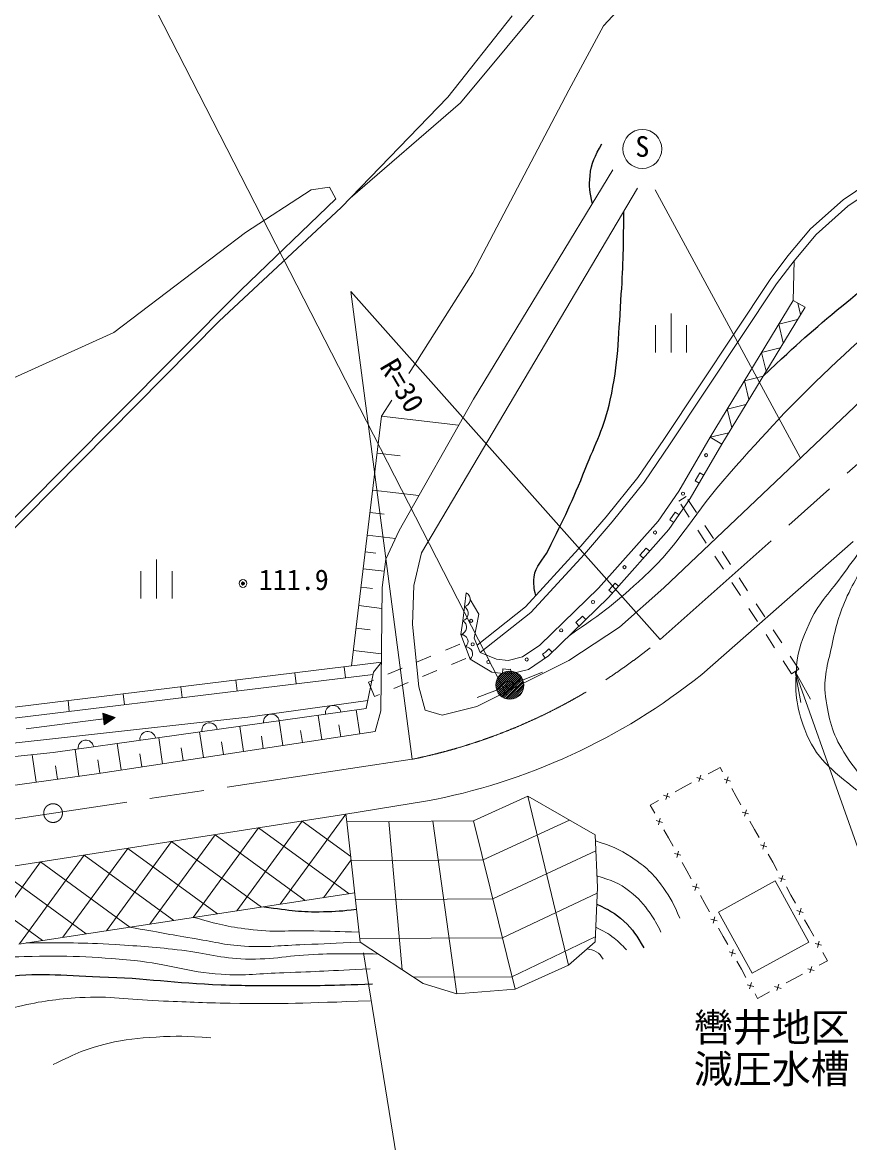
# Model space of a CAD drawing. Units: millimetres, scale not verified. Extents: x 40000 to 680000, y 20000 to 380000.
# Drawn here: x 178046 to 231068, y 263455 to 335276 of the extents above; entities that cross this region are included whole.
import ezdxf
from ezdxf.enums import TextEntityAlignment as Align

# ---------------------------------------------------------------- set-up
doc = ezdxf.new("R2010")
doc.units = ezdxf.units.MM
doc.header["$LTSCALE"] = 1000
doc.header["$PDMODE"] = 32
doc.header["$PDSIZE"] = 500
doc.linetypes.add('CHAIN', pattern=[18.5, 12, -1.5, 3.5, -1.5])
for name, color, linetype, lineweight in [('M-BGD', 7, 'Continuous', 13), ('M-BMK', 2, 'CHAIN', 13), ('M-STR-HTXT', 7, 'Continuous', 13), ('M-STR-STRC', 7, 'Continuous', 25)]:
    doc.layers.add(name, color=color, linetype=linetype, lineweight=lineweight)
doc.styles.add('ＭＳ ゴシック', font='')
doc.styles.get('ＭＳ ゴシック').set_extended_font_data('MS Gothic')

# ---------------------------------------------------------------- blocks, each defined once
blk = doc.blocks.new('ﾌﾟﾛｯﾄﾏｰｸ-C5')
at = {"color": 7, "linetype": 'Continuous', "lineweight": 13}
for p, q in [((-9.98, 0.67), (-0.67, 9.98)), ((-9.97, -0.74), (0.74, 9.97)), ((-9.8, -1.98), (1.98, 9.8)), ((-9.72, 2.34), (-2.34, 9.72)), ((-9.51, -3.1), (3.1, 9.51)), ((-9.11, -4.12), (4.12, 9.11)), ((-8.88, 4.6), (-4.6, 8.88)), ((-8.63, -5.05), (5.05, 8.63)), ((-8.07, -5.91), (5.91, 8.07)), ((-7.44, -6.69), (6.69, 7.44)), ((-6.73, -7.4), (7.4, 6.73)), ((-5.96, -8.03), (8.03, 5.96)), ((-5.11, -8.6), (8.6, 5.11)), ((-4.18, -9.09), (9.09, 4.18)), ((-3.16, -9.49), (9.49, 3.16)), ((-2.05, -9.79), (9.79, 2.05)), ((-0.82, -9.97), (9.97, 0.82)), ((0.58, -9.98), (9.98, -0.58)), ((2.23, -9.75), (9.75, -2.23)), ((4.42, -8.97), (8.97, -4.42))]:
    blk.add_line(p, q, dxfattribs=at)
blk.add_circle((0, 0), 10, dxfattribs=at)
at = {"color": 7}
blk.add_point((0, 0), dxfattribs=at)
blk = doc.blocks.new('open_arrow')
at = {"color": 0, "linetype": 'Continuous', "lineweight": -2}
blk.add_lwpolyline([(7.5, 1.25), (0, 0), (7.5, -1.25)], dxfattribs=at)

msp = doc.modelspace()

# ---------------------------------------------------------------- hatches: boundary and pattern name
at = {"layer": 'M-BGD'}
h = msp.add_hatch(dxfattribs=at)
h.set_pattern_fill('USER', color=256, style=0, pattern_type=2)
h.set_pattern_definition([(103.729, (222122, 308675), (-1457.14, -356), []), (13.729, (222122, 308675), (-356, 1457.14), [])])
h.paths.add_polyline_path([(222122, 308675), (222879, 308235), (228205, 317004), (227448, 317444)])
h = msp.add_hatch(dxfattribs=at)
h.set_pattern_fill('USER', color=256, style=0, pattern_type=2)
h.set_pattern_definition([(233.889, (198775, 284505), (1615.76, -1178.7), []), (323.889, (198775, 284505), (1178.7, 1615.76), [])])
h.paths.add_polyline_path([(198775, 284505), (163081, 278923), (163496, 274721), (170738, 274355), (177809, 276186), (199354, 279462), (198850, 284027)])

# ---------------------------------------------------------------- linework, layer by layer
for p, q in [((205322, 330474), (209446, 335703)), ((198472, 323404), (205322, 330474)), ((215899, 325816), (206962, 311130)), ((203638, 301260), (217483, 324638)), ((233326, 325092), (230965, 323503)), ((190666, 316113), (198472, 323404)), ((230965, 323503), (228922, 321688)), ((228922, 321688), (227508, 319992)), ((227508, 319992), (226380, 318510)), ((226380, 318510), (219571, 308251)), ((222128, 308685), (227454, 317455)), ((222885, 308245), (228212, 317015)), ((175716, 301015), (190666, 316113)), ((219621, 314121), (219621, 316621)), ((218621, 314121), (218621, 315871)), ((220621, 314121), (220621, 315871)), ((202810, 312759), (203213, 313388)), ((219153, 299013), (233914, 313038)), ((201070, 310038), (201722, 311058)), ((206962, 311130), (202201, 302707)), ((199146, 294014), (201070, 310038)), ((201069, 310035), (206008, 309443)), ((219571, 308251), (217892, 305800)), ((222885, 308245), (220857, 304753)), ((222885, 308245), (222128, 308685)), ((200785, 307665), (202266, 307487)), ((221465, 306398), (221164, 305879)), ((221725, 306247), (221465, 306398)), ((200500, 305295), (203463, 304939)), ((217892, 305800), (215849, 303258)), ((221164, 305879), (221423, 305728)), ((220857, 304753), (219490, 302763)), ((220130, 304570), (220591, 304870)), ((221251, 303860), (220704, 304697)), ((200327, 303850), (201230, 303742)), ((219889, 303874), (219550, 303379)), ((220137, 303704), (219889, 303874)), ((220790, 303559), (220243, 304396)), ((215849, 303258), (214070, 301182)), ((219550, 303379), (219797, 303210)), ((200154, 302405), (201960, 302188)), ((202201, 302707), (201345, 300869)), ((219490, 302763), (215609, 298397)), ((221884, 301885), (221337, 302722)), ((222345, 302186), (221798, 303023)), ((221588, 293476), (231298, 301998)), ((200024, 301328), (200698, 301247)), ((203138, 299172), (203638, 301260)), ((214070, 301182), (210629, 297447)), ((218032, 301574), (217633, 301125)), ((217633, 301125), (217857, 300926)), ((218256, 301374), (218032, 301574)), ((222978, 300210), (222431, 301048)), ((223439, 300511), (222892, 301348)), ((186642, 298337), (186642, 300837)), ((199895, 300251), (201242, 300089)), ((201345, 300869), (201103, 299045)), ((185642, 298337), (185642, 300087)), ((187642, 298337), (187642, 300087)), ((224533, 298837), (223986, 299674)), ((199753, 299067), (200493, 298978)), ((201103, 299045), (201029, 291134)), ((203048, 296675), (203138, 299172)), ((216038, 299332), (215639, 298883)), ((215639, 298883), (215864, 298684)), ((216262, 299132), (216038, 299332)), ((216325, 296495), (219153, 299013)), ((224072, 298536), (223525, 299373)), ((206501, 298699), (206385, 297807)), ((207296, 297339), (206744, 298283)), ((215609, 298397), (211766, 294671)), ((199611, 297883), (201090, 297706)), ((206385, 297807), (206269, 296914)), ((210629, 297447), (207387, 294871)), ((225166, 296862), (224619, 297699)), ((225626, 297163), (225080, 298000)), ((203456, 292681), (203048, 296675)), ((206269, 296914), (206153, 296021)), ((207003, 295794), (207296, 297339)), ((213952, 297209), (213521, 296791)), ((213521, 296791), (213730, 296576)), ((214161, 296994), (213952, 297209)), ((199438, 296445), (200337, 296337)), ((206153, 296021), (206449, 295238)), ((213071, 294364), (216325, 296495)), ((226260, 295187), (225713, 296025)), ((226720, 295488), (226173, 296325)), ((205156, 295025), (206080, 295410)), ((206449, 295238), (206745, 294454)), ((207387, 294871), (207003, 295794)), ((199266, 295007), (201063, 294791)), ((203310, 294255), (204233, 294640)), ((205541, 294102), (206464, 294487)), ((211766, 294671), (210478, 293794)), ((211576, 294905), (211379, 294771)), ((211379, 294771), (211548, 294523)), ((211798, 295121), (211576, 294905)), ((212007, 294905), (211798, 295121)), ((227814, 293814), (227267, 294651)), ((169863, 290438), (201058, 294248)), ((198747, 293260), (198662, 293955)), ((201058, 294248), (200553, 293624)), ((201464, 293486), (202387, 293871)), ((208136, 293608), (206745, 294454)), ((207182, 291420), (213071, 294364)), ((208848, 293830), (208814, 293532)), ((209234, 293787), (208848, 293830)), ((209333, 293812), (209234, 293787)), ((210478, 293794), (209255, 293482)), ((209407, 293521), (209333, 293812)), ((227354, 293513), (226807, 294350)), ((227814, 293814), (227354, 293513)), ((191814, 292414), (191729, 293108)), ((195593, 292875), (195508, 293570)), ((200553, 293624), (200077, 291280)), ((200238, 292975), (200541, 293101)), ((203695, 293332), (204618, 293717)), ((209255, 293482), (208136, 293608)), ((209287, 292783), (211378, 293617)), ((188288, 291983), (188203, 292678)), ((200623, 292052), (200238, 292975)), ((201849, 292563), (202772, 292948)), ((203865, 291183), (203456, 292681)), ((209287, 292783), (207196, 291998)), ((181054, 291100), (180969, 291794)), ((184587, 291531), (184502, 292226)), ((200182, 291794), (192496, 290731)), ((200623, 292052), (200926, 292178)), ((183988, 290709), (183196, 290986)), ((183196, 290986), (183291, 290242)), ((183199, 290961), (183249, 290967)), ((183203, 290936), (183302, 290949)), ((183206, 290911), (183355, 290930)), ((183209, 290887), (183407, 290912)), ((183212, 290862), (183460, 290893)), ((199675, 289666), (199443, 291191)), ((201029, 291134), (200663, 289815)), ((204954, 290865), (203865, 291183)), ((204954, 290865), (207182, 291420)), ((178284, 289979), (183244, 290614)), ((192496, 290731), (181326, 289486)), ((182996, 290582), (183244, 290614)), ((183215, 290837), (183513, 290875)), ((183218, 290812), (183566, 290857)), ((183222, 290787), (183618, 290838)), ((183225, 290763), (183671, 290820)), ((183228, 290738), (183724, 290801)), ((183231, 290713), (183777, 290783)), ((183234, 290688), (183830, 290764)), ((183238, 290663), (183882, 290746)), ((183241, 290639), (183935, 290727)), ((183244, 290614), (183988, 290709)), ((183247, 290589), (183941, 290678)), ((183250, 290564), (183895, 290647)), ((183253, 290539), (183849, 290615)), ((183257, 290515), (183802, 290584)), ((183260, 290490), (183756, 290553)), ((183263, 290465), (183709, 290522)), ((183266, 290440), (183663, 290491)), ((183269, 290415), (183616, 290460)), ((183272, 290391), (183570, 290429)), ((183276, 290366), (183524, 290397)), ((183279, 290341), (183477, 290366)), ((183282, 290316), (183431, 290335)), ((183285, 290291), (183384, 290304)), ((183288, 290267), (183338, 290273)), ((183291, 290242), (183988, 290709)), ((194749, 288919), (194510, 290498)), ((197233, 289295), (196998, 290848)), ((198454, 289480), (198338, 290243)), ((181326, 289486), (160341, 287215)), ((200663, 289815), (182791, 287105)), ((189651, 288146), (189403, 289781)), ((192222, 288536), (191979, 290142)), ((193486, 288727), (193366, 289517)), ((195991, 289107), (195874, 289883)), ((184374, 287345), (184117, 289038)), ((187035, 287749), (186783, 289412)), ((188343, 287947), (188219, 288765)), ((190937, 288341), (190815, 289144)), ((178925, 286565), (178679, 288323)), ((181664, 286948), (181424, 288659)), ((185704, 287547), (185578, 288379)), ((180294, 286756), (180175, 287612)), ((183020, 287140), (182891, 287986)), ((222532, 287376), (222002, 287091)), ((222773, 287506), (222532, 287376)), ((222932, 287220), (222773, 287506)), ((182791, 287105), (172573, 285677)), ((221676, 286745), (221268, 286867)), ((221411, 286602), (221533, 287009)), ((223020, 286752), (223428, 286634)), ((223166, 286489), (223282, 286898)), ((219291, 285461), (219414, 285868)), ((220412, 286235), (219882, 285950)), ((220942, 286521), (220412, 286235)), ((223808, 285641), (223516, 286167)), ((198775, 284505), (203882, 285339)), ((210437, 285657), (206963, 284078)), ((214767, 283178), (210437, 285657)), ((210437, 285657), (213058, 274826)), ((218822, 285379), (218292, 285094)), ((219556, 285604), (219149, 285725)), ((224100, 285114), (223808, 285641)), ((163081, 278923), (198775, 284505)), ((198775, 284505), (198850, 284027)), ((218292, 285094), (218584, 284568)), ((224188, 284647), (224596, 284529)), ((224334, 284384), (224450, 284792)), ((198850, 284027), (206963, 284078)), ((199701, 276311), (198850, 284027)), ((202394, 274535), (201530, 284044)), ((205901, 272994), (204363, 284062)), ((206963, 284078), (209623, 273300)), ((213111, 284126), (207579, 281582)), ((219080, 283982), (218672, 284100)), ((218934, 284246), (218818, 283837)), ((224976, 283535), (224684, 284062)), ((214907, 279820), (214767, 283178)), ((219168, 283515), (219460, 282989)), ((219460, 282989), (219752, 282462)), ((225268, 283009), (224976, 283535)), ((225356, 282542), (225764, 282424)), ((225502, 282278), (225618, 282687)), ((199126, 281529), (207579, 281582)), ((214809, 282153), (208195, 279086)), ((220248, 281877), (219840, 281995)), ((220102, 282140), (219986, 281732)), ((226144, 281430), (225852, 281956)), ((220336, 281410), (220628, 280883)), ((220628, 280883), (220920, 280357)), ((226436, 280904), (226144, 281430)), ((226299, 280238), (222665, 278236)), ((226299, 280238), (228460, 276315)), ((226524, 280436), (226932, 280319)), ((226670, 280173), (226786, 280582)), ((177809, 276186), (199354, 279462)), ((214890, 279443), (208811, 276589)), ((214753, 276325), (214907, 279820)), ((221416, 279772), (221008, 279890)), ((221270, 280035), (221154, 279626)), ((227312, 279325), (227020, 279851)), ((199401, 279030), (208195, 279086)), ((221504, 279304), (221796, 278778)), ((221796, 278778), (222088, 278252)), ((227604, 278798), (227312, 279325)), ((222665, 278236), (224825, 274313)), ((227692, 278331), (228100, 278213)), ((227838, 278068), (227954, 278476)), ((222584, 277667), (222176, 277784)), ((222438, 277930), (222322, 277521)), ((228480, 277220), (228188, 277746)), ((199677, 276532), (208811, 276589)), ((214767, 276641), (209427, 274093)), ((222672, 277199), (222964, 276673)), ((222964, 276673), (223256, 276147)), ((228772, 276693), (228480, 277220)), ((199701, 276311), (203735, 273651)), ((213058, 274826), (214753, 276325)), ((223606, 275825), (223490, 275416)), ((228460, 276315), (224825, 274313)), ((228860, 276226), (229268, 276108)), ((229006, 275963), (229122, 276371)), ((223752, 275561), (223344, 275679)), ((223840, 275094), (224132, 274568)), ((229118, 274829), (229648, 275114)), ((229648, 275114), (229356, 275641)), ((209623, 273300), (213058, 274826)), ((224132, 274568), (224424, 274041)), ((228384, 274604), (228791, 274483)), ((228649, 274747), (228526, 274340)), ((203124, 274054), (209427, 274093)), ((203735, 273651), (205901, 272994)), ((224774, 273719), (224658, 273311)), ((226998, 273688), (227528, 273973)), ((227528, 273973), (228058, 274258)), ((205901, 272994), (209623, 273300)), ((224920, 273456), (224512, 273574)), ((225008, 272989), (225167, 272702)), ((225408, 272832), (225938, 273117)), ((226264, 273463), (226672, 273342)), ((226529, 273606), (226407, 273199)), ((225167, 272702), (225408, 272832))]:
    msp.add_line(p, q, dxfattribs=at)
for points in [[(199054, 324004), (206133, 330128), (212067, 337269), (215411, 340663), (218856, 343480), (223181, 346019), (223030, 344410), (221345, 341569), (215286, 335056), (213073, 330932), (206913, 319215), (203213, 313388)], [(233098, 325542), (230658, 323899), (228562, 322037), (227117, 320304), (225973, 318800), (219157, 308530), (217490, 306098), (215464, 303577), (213696, 301514), (210287, 297814), (207187, 295351)], [(151456, 291065), (166908, 292210), (169548, 294523), (175155, 301111), (184006, 310037), (192052, 318109), (198137, 323967), (197735, 324722), (196553, 324546), (192354, 321805), (183905, 315393), (177267, 312376), (166556, 308655), (155945, 306216)], [(222128, 308685), (220116, 305222), (218799, 303304), (214976, 299004), (211210, 295353), (210112, 294605), (209193, 294371), (208426, 294457), (207387, 294871)], [(150628, 285864), (153184, 286239), (161979, 289305), (169924, 289740), (200523, 293477)], [(200077, 291280), (180008, 288460), (160524, 286446)]]:
    msp.add_lwpolyline(points, dxfattribs=at)
for centre, radius in [((221871, 307529), 100), ((220387, 305067), 100), ((218599, 302571), 100), ((216643, 300345), 100), ((192184, 299305), 100), ((192184, 299305), 80), ((192184, 299305), 60), ((192184, 299305), 40), ((192184, 299305), 20), ((192184, 299305), 20), ((214619, 298119), 100), ((206811, 296905), 100), ((212579, 296298), 100), ((206912, 295404), 100), ((210370, 294426), 100), ((207907, 294274), 100)]:
    msp.add_circle(centre, radius, dxfattribs=at)
for centre, radius, start, end in [((206257, 298277), 488, 285.22534, 59.95471), ((206141, 297385), 488, 285.22534, 59.95471), ((206025, 296492), 488, 285.22534, 59.95471), ((206168, 295579), 442, 309.49783, 91.939), ((206464, 294796), 442, 309.49783, 91.939), ((196566, 324592), 39929, 280.55755, 308.80557), ((194003, 290427), 500, 7.99832, 187.99832), ((197965, 290984), 500, 7.99832, 187.99832), ((190042, 289870), 500, 7.99832, 187.99832), ((186081, 289314), 500, 7.99832, 187.99832), ((182120, 288757), 500, 7.99832, 187.99832)]:
    msp.add_arc(centre, radius, start, end, dxfattribs=at)
at = {"layer": 'M-BGD', "lineweight": 25}
for points, knots in [([(214580, 323649), (214411, 324405), (214360, 324744), (214431, 325444), (214517, 326296), (214748, 326668), (215192, 327500)], [0, 0, 0, 0, 1, 1, 1, 2, 2, 2, 2]), ([(225533, 312604), (227894, 314825), (228586, 315446), (230649, 317144), (233244, 319280), (234642, 320610), (237578, 322246), (240175, 323693), (241860, 324081), (244736, 324835), (248084, 325712), (250043, 325907), (253492, 326205), (256811, 326493), (258689, 326409), (262020, 326358), (264849, 326314), (266437, 326250), (269253, 325977), (272787, 325634), (274724, 325093), (278251, 324683), (282132, 324231), (284326, 324171), (288213, 323769), (290774, 323504), (292189, 323137), (294761, 323007), (297405, 322874), (298891, 323234), (301538, 323160), (302876, 323122), (304066, 323069), (305181, 323002)], [0, 0, 0, 0, 1, 1, 1, 2, 2, 2, 3, 3, 3, 4, 4, 4, 5, 5, 5, 6, 6, 6, 7, 7, 7, 8, 8, 8, 9, 9, 9, 10, 10, 10, 11, 11, 11, 11]), ([(210953, 298537), (210828, 299010), (210809, 299251), (210852, 299708), (210925, 300476), (211426, 300767), (211766, 301459), (212746, 303454), (213313, 304568), (214126, 306637), (214798, 308344), (215334, 309261), (215725, 311053), (216261, 313508), (216244, 314942), (216411, 317449), (216559, 319672), (216574, 320432), (216602, 323151)], [0, 0, 0, 0, 1, 1, 1, 2, 2, 2, 3, 3, 3, 4, 4, 4, 5, 5, 5, 6, 6, 6, 6]), ([(214859, 278748), (215670, 278358), (216001, 278193), (216594, 277655), (217213, 277093), (217406, 276755), (217883, 275945)], [0, 0, 0, 0, 1, 1, 1, 2, 2, 2, 2]), ([(193529, 278576), (195291, 278344), (195846, 278225), (197339, 278265), (198173, 278287), (198483, 278300), (199468, 278421)], [0, 0, 0, 0, 1, 1, 1, 2, 2, 2, 2]), ([(165171, 267233), (166573, 268938), (167106, 269606), (168676, 270738), (170166, 271813), (171159, 272191), (172852, 272904), (174249, 273492), (175065, 273808), (176564, 274038), (179052, 274420), (180492, 274159), (183008, 274089), (186054, 274004), (187747, 273681), (190792, 273574), (192342, 273519), (193211, 273525), (194762, 273522), (196997, 273518), (197722, 273548), (200484, 273625)], [0, 0, 0, 0, 1, 1, 1, 2, 2, 2, 3, 3, 3, 4, 4, 4, 5, 5, 5, 6, 6, 6, 7, 7, 7, 7])]:
    msp.add_open_spline(points, degree=3, knots=knots, dxfattribs=at)
at = {"layer": 'M-BGD'}
for points, knots in [([(213088, 295953), (215380, 297519), (216115, 298100), (217857, 299708), (220326, 301985), (221100, 303830), (223340, 306332), (225781, 309059), (227144, 310602), (229812, 313109), (232381, 315523), (233841, 316889), (236741, 318896), (239726, 320962), (241633, 321828), (245040, 323083), (246536, 323635), (247436, 323761), (249000, 324073), (250390, 324351), (251160, 324697), (252578, 324682), (253784, 324670), (254302, 324566), (255633, 324231)], [0, 0, 0, 0, 1, 1, 1, 2, 2, 2, 3, 3, 3, 4, 4, 4, 5, 5, 5, 6, 6, 6, 7, 7, 7, 8, 8, 8, 8]), ([(232046, 301765), (231306, 300794), (231113, 300533), (230534, 299729), (229701, 298575), (229042, 298029), (228475, 296724), (228036, 295716), (227762, 295122), (227676, 294026), (227550, 292420), (227620, 291439), (228196, 289936), (228914, 288065), (229889, 287386), (231535, 286041)], [0, 0, 0, 0, 1, 1, 1, 2, 2, 2, 3, 3, 3, 4, 4, 4, 5, 5, 5, 5]), ([(232258, 286541), (231483, 287315), (231209, 287658), (230700, 288489), (229936, 289737), (229717, 290598), (229532, 292050), (229371, 293310), (229659, 294035), (229921, 295278), (230194, 296569), (230369, 297307), (230923, 298505), (231511, 299776), (231890, 300241), (232886, 301505)], [0, 0, 0, 0, 1, 1, 1, 2, 2, 2, 3, 3, 3, 4, 4, 4, 5, 5, 5, 5]), ([(214782, 282805), (215849, 282448), (216268, 282294), (217098, 281747), (218010, 281146), (218478, 280699), (219116, 279813), (219625, 279105), (219794, 278766), (220181, 277851)], [0, 0, 0, 0, 1, 1, 1, 2, 2, 2, 3, 3, 3, 3]), ([(214875, 280566), (215842, 280240), (216269, 280126), (216986, 279561), (217570, 279100), (217850, 278769), (218275, 278159), (218587, 277713), (218695, 277525), (218976, 276954)], [0, 0, 0, 0, 1, 1, 1, 2, 2, 2, 3, 3, 3, 3]), ([(184938, 277270), (186871, 276914), (187371, 276820), (188936, 276564), (190243, 276350), (190965, 276122), (192287, 276048), (193775, 275965), (194612, 276097), (196102, 276151), (197508, 276202), (197957, 276224), (199701, 276311)], [0, 0, 0, 0, 1, 1, 1, 2, 2, 2, 3, 3, 3, 4, 4, 4, 4]), ([(189038, 277893), (190628, 277446), (191155, 277314), (192545, 277131), (194162, 276917), (195090, 277068), (196721, 277028), (197857, 277000), (198212, 276991), (199630, 276956)], [0, 0, 0, 0, 1, 1, 1, 2, 2, 2, 3, 3, 3, 3]), ([(214794, 277265), (215354, 276986), (215557, 276897), (215977, 276562), (216310, 276296), (216431, 276175), (216762, 275805)], [0, 0, 0, 0, 1, 1, 1, 2, 2, 2, 2]), ([(178292, 276259), (181013, 276264), (181766, 276282), (183987, 276151), (185662, 276053), (186599, 275979), (188266, 275790), (189862, 275610), (190733, 275269), (192339, 275223), (194174, 275172), (195194, 275480), (197030, 275533), (198528, 275576), (199034, 275575), (200867, 275542)], [0, 0, 0, 0, 1, 1, 1, 2, 2, 2, 3, 3, 3, 4, 4, 4, 5, 5, 5, 5]), ([(214238, 275870), (214495, 275836), (214622, 275817), (214828, 275693), (215047, 275562), (215122, 275445), (215276, 275217)], [0, 0, 0, 0, 1, 1, 1, 2, 2, 2, 2]), ([(162284, 266769), (163561, 268691), (164005, 269555), (165635, 270790), (166678, 271581), (167365, 271879), (168522, 272491), (169572, 273047), (170180, 273322), (171254, 273831), (172093, 274229), (172523, 274567), (173419, 274811), (175219, 275302), (176297, 275316), (178162, 275378), (180921, 275469), (182477, 275384), (185224, 275120), (187416, 274910), (188595, 274383), (190792, 274244), (192360, 274145), (193243, 274294), (194813, 274347), (196969, 274419), (197659, 274462), (200329, 274605)], [0, 0, 0, 0, 1, 1, 1, 2, 2, 2, 3, 3, 3, 4, 4, 4, 5, 5, 5, 6, 6, 6, 7, 7, 7, 8, 8, 8, 9, 9, 9, 9]), ([(168212, 267130), (169900, 268826), (170606, 269528), (172491, 270532), (174408, 271553), (175686, 271689), (177801, 272182), (179307, 272533), (180176, 272650), (181719, 272749), (183690, 272875), (184797, 272614), (186771, 272543), (188563, 272477), (189566, 272423), (191359, 272388), (194863, 272320), (196027, 272398), (200329, 272543)], [0, 0, 0, 0, 1, 1, 1, 2, 2, 2, 3, 3, 3, 4, 4, 4, 5, 5, 5, 6, 6, 6, 6]), ([(180018, 268470), (181562, 269195), (182096, 269474), (183523, 269810), (184710, 270090), (185400, 270142), (186616, 270223), (187983, 270313), (188491, 270272), (190122, 270171)], [0, 0, 0, 0, 1, 1, 1, 2, 2, 2, 3, 3, 3, 3])]:
    msp.add_open_spline(points, degree=3, knots=knots, dxfattribs=at)
msp.add_point((192184, 299305), dxfattribs=at)
at = {"layer": 'M-BMK'}
for p, q in [((239871, 314340), (218931, 295718)), ((203033, 288033), (141228, 278762))]:
    msp.add_line(p, q, dxfattribs=at)
msp.add_circle((180012, 284580), 600, dxfattribs=at)
msp.add_arc((195806, 323270), 35971, 281.58938, 310.00664, dxfattribs=at)
at = {"layer": 'M-STR-HTXT'}
for p, q in [((209079, 292190), (181012, 346997)), ((227892, 307381), (218599, 324537)), ((227448, 317444), (227508, 319992)), ((203033, 288033), (199090, 318022)), ((218931, 295718), (199090, 318022)), ((228212, 317015), (227454, 317455)), ((199905, 275628), (205099, 243518))]:
    msp.add_line(p, q, dxfattribs=at)
msp.add_lwpolyline([(227584, 293664), (239983, 258791), (272733, 258791)], dxfattribs=at)
at = {"layer": 'M-STR-STRC', "lineweight": 13}
msp.add_circle((217782, 327162), 1250, dxfattribs=at)

# ---------------------------------------------------------------- block references
at = {"layer": 'M-BGD', "xscale": 90, "yscale": 90}
msp.add_blockref('ﾌﾟﾛｯﾄﾏｰｸ-C5', (209287, 292783), dxfattribs=at)
at = {"layer": 'M-STR-HTXT', "xscale": 267, "yscale": 267, "rotation": 289.6}
msp.add_blockref('open_arrow', (227584, 293664), dxfattribs=at)

# ---------------------------------------------------------------- texts
at = {"layer": 'M-BGD', "style": 'ＭＳ ゴシック'}
for s, height, p in [('111.9', 1320, (195439, 298485)), ('轡井地区', 1833, (226079, 269379)), ('減圧水槽', 1833, (226079, 266713))]:
    msp.add_text(s, height=height, dxfattribs=at).set_placement(p, align=Align.BOTTOM_CENTER)
at = {"layer": 'M-STR-HTXT', "style": 'ＭＳ ゴシック'}
msp.add_text('R=30', height=1320, rotation=300.432, dxfattribs=at).set_placement((200571, 313018), align=Align.BOTTOM_LEFT)
at = {"layer": 'M-STR-STRC', "style": 'ＭＳ ゴシック'}
msp.add_text('S', height=1320, dxfattribs=at).set_placement((217782, 326262), align=Align.BOTTOM_CENTER)

doc.saveas('drawing.dxf')
